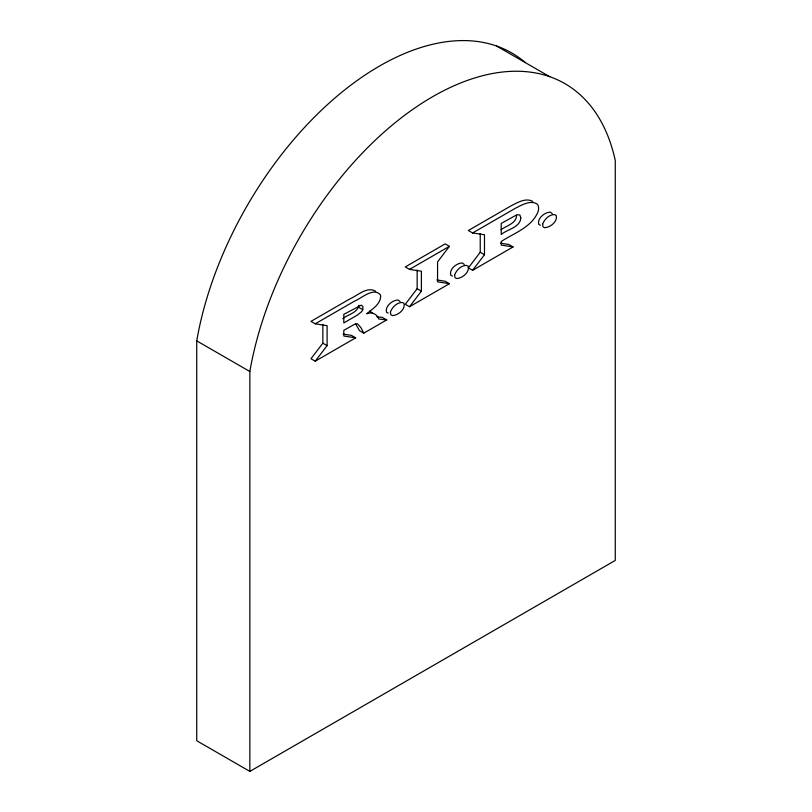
<?xml version="1.0" encoding="UTF-8"?>
<svg xmlns="http://www.w3.org/2000/svg" width="812" height="812" viewBox="0 0 812 812"><rect width="100%" height="100%" fill="white"/><g stroke="black" fill="none" stroke-linecap="round" stroke-linejoin="round"><path stroke-width="1.22" d="M516.574 215.342C516.513 223.544 506.343 225.695 501.075 229.684M342.745 318.659C347.84 314.427 357.706 312.965 358.813 305.241M362.731 309.676L362.954 306.54L361.31 305.139L343.811 314.325L343.811 322.943L357.706 314.873L361.726 311.534L362.731 309.676L358.478 307.22M417.155 270.02L417.155 288.696L405.279 304.287L409.522 306.743L449.422 283.703L445.169 281.257L436.876 279.927M409.522 306.743L421.398 291.153L421.398 271.228L409.522 269.381L405.279 266.925L445.169 243.894L449.422 246.34L437.566 261.89L437.566 281.815L449.422 283.703M480.237 233.521L480.237 252.278L468.351 267.869L472.604 270.325L513.072 246.96L508.819 244.503L500.527 243.184M472.604 270.325L484.48 254.735L484.48 234.729L472.604 232.963L468.351 230.506L511.144 205.801C517.508 202.624 525.679 197.478 532.743 201.417M322.851 324.485L322.851 343.192L310.976 358.731L315.229 361.188L355.686 337.822L351.444 335.366L343.131 334.097M315.229 361.188L327.104 345.648L327.104 325.693L315.229 323.815L310.976 321.369L350.185 298.735C357.686 295.527 367.156 286.068 375.631 291.244M315.229 323.815L354.438 301.181C361.523 298.339 373.571 286.798 380.554 294.989C381.579 303.617 372.343 309.037 366.709 313.777C371.663 311.503 376.991 314.011 378.879 319.014L386.725 319.908L363.776 333.153L359.523 330.697L355.483 323.541M409.522 269.381L449.422 246.34M472.604 232.963L515.397 208.258C521.761 205.081 529.932 199.935 536.996 203.873A10.495 6.06 -60 0 1 538.275 211.069C532.449 227.005 514.158 233.014 501.217 241.509L501.217 245.072L513.072 246.96M249.842 771.4L615.273 560.422L615.273 160.543A264.692 152.818 -60 0 0 432.552 96.75A264.692 152.818 -60 0 0 249.842 371.52L249.842 771.4L196.727 740.737L196.727 340.857A264.692 152.818 -60 0 1 336.889 96.323A264.692 152.818 -60 0 1 525.303 62.565M376.869 316.822L382.472 317.451L386.725 319.908M355.686 337.822L343.811 336.006L343.811 330.332L354.113 324.546L357.513 323.785L360.985 327.713L363.776 333.153M540.396 225.218L538.782 224.427C536.925 218.408 544.679 212.186 550.292 212.135L552.322 213.627M452.375 276.039L450.761 275.248C448.904 269.219 456.659 262.997 462.272 262.946L464.312 264.448M388.187 313.097L386.563 312.305C384.715 306.286 392.46 300.064 398.083 300.014L400.113 301.506M496.568 46.02L549.683 76.683M480.237 252.278L484.48 254.735M417.155 288.696L421.398 291.153M322.851 343.192L327.104 345.648M196.727 340.857L249.842 371.52M369.775 311.026L372.261 312.955M390.41 312.001L390.816 314.762L392.429 315.553C398.042 315.482 405.797 309.26 403.96 303.252L402.336 302.46C396.835 302.419 392.257 307.149 390.41 312.001M454.608 274.943L455.014 277.694L456.628 278.496C462.241 278.425 469.986 272.193 468.148 266.184L466.524 265.402C461.033 265.351 456.456 270.081 454.608 274.943M542.619 224.122L543.025 226.883L544.649 227.675C550.252 227.604 558.006 221.382 556.169 215.373L554.545 214.581C549.044 214.541 544.476 219.27 542.619 224.122M520.817 217.799C520.309 227.614 507.155 229.248 501.217 234.506L501.217 223.442L516.808 214.804L519.822 214.916L520.817 217.799"/></g></svg>
